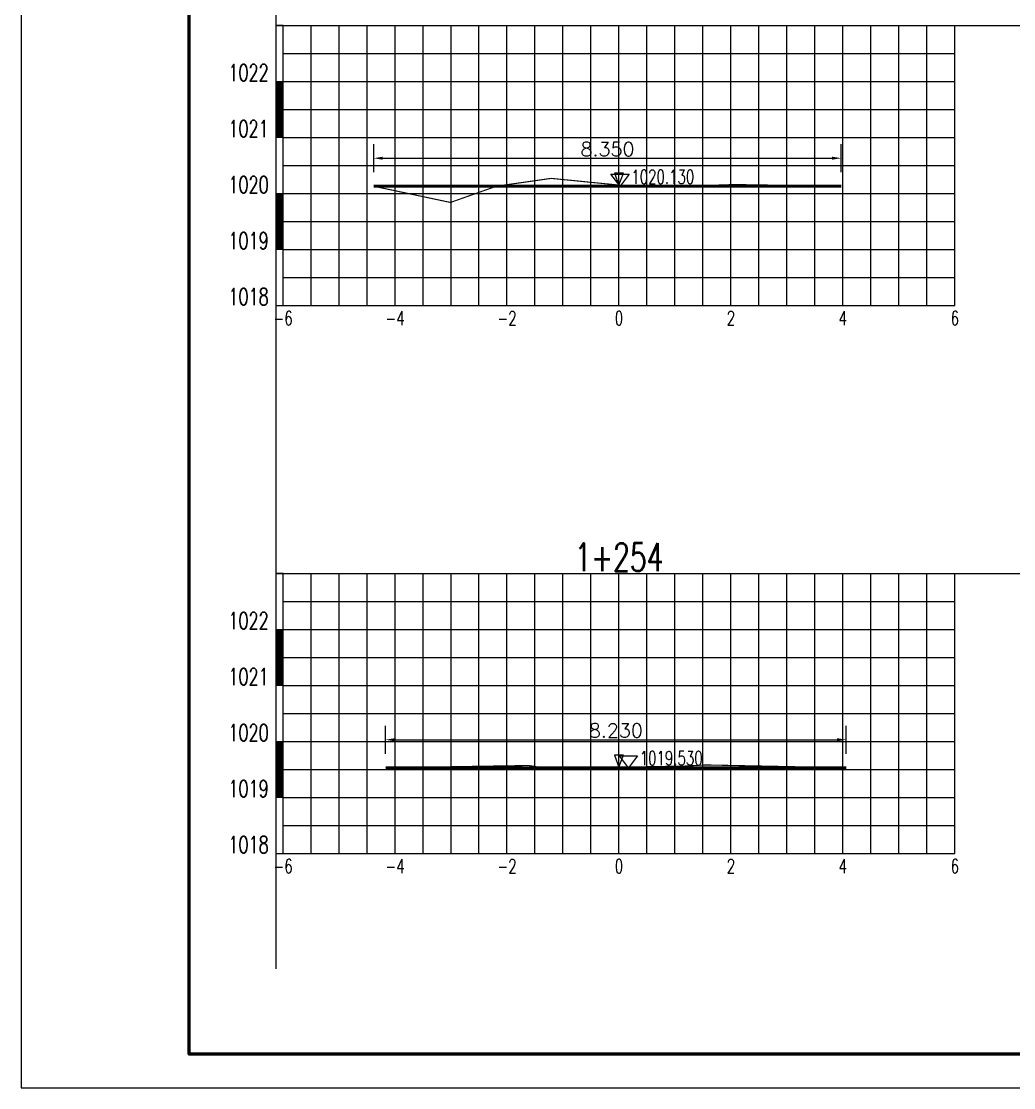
# Model space of a CAD drawing. Extents: x 695776 to 1250176, y 4443437 to 9025597.
# Drawn here: x 897376 to 915101, y 4538450 to 4557495 of the extents above; entities that cross this region are included whole.
import ezdxf
from ezdxf.enums import TextEntityAlignment as Align

# ---------------------------------------------------------------- set-up
doc = ezdxf.new("R2010")
doc.units = 0
doc.header["$LTSCALE"] = 0.5
doc.header["$PDSIZE"] = 0.2
doc.linetypes.add('ACAD_ISO07W100', pattern=[3.5, 0.5, -3])
doc.linetypes.add('CENTER2', pattern=[28.575, 19.05, -3.175, 3.175, -3.175])
doc.layers.get('0').update_dxf_attribs({"linetype": 'CONTINUOUS'})
doc.layers.get('Defpoints').update_dxf_attribs({"linetype": 'CONTINUOUS'})
for name, color, linetype in [('KEDU', 7, 'CONTINUOUS'), ('MIGE', 4, 'ACAD_ISO07W100'), ('MIGE1', 11, 'CONTINUOUS'), ('SANJIAO', 212, 'CONTINUOUS'), ('SHEJI', 1, 'CONTINUOUS'), ('YUANSHI', 2, 'CONTINUOUS'), ('YUANSHI1', 73, 'CONTINUOUS'), ('ZHOUXIAN', 20, 'CENTER2'), ('图框', 7, 'CONTINUOUS'), ('辅助线', 3, 'CONTINUOUS')]:
    doc.layers.add(name, color=color, linetype=linetype)
doc.styles.get("Standard").update_dxf_attribs({"font": 'rs.shx', "bigfont": 'hztxt.shx'})
doc.dimstyles.get("Standard").update_dxf_attribs({"dimtxt": 0.18, "dimasz": 0.18, "dimexe": 0.18, "dimexo": 0.0625, "dimgap": 0.09, "dimtad": 0, "dimtih": 1, "dimtoh": 1, "dimdec": 4, "dimzin": 0, "dimdsep": 46, "dimtxsty": 'Standard', "dimcen": 0.09, "dimadec": 0, "dimazin": 0, "dimtfac": 1, "dimtdec": 4, "dimtofl": 0, "dimtmove": 0, "dimatfit": 3, "dimfxl": 0, "dimtolj": 1, "dimtzin": 0, "dimarcsym": 0})

# ---------------------------------------------------------------- blocks, each defined once
blk = doc.blocks.new('zhunghao')
blk.add_lwpolyline([(0, 0), (0.326, 0.863), (-0.326, 0.863), (0, 0)])
blk = doc.blocks.new('ele_sym08')
blk.add_line((0, 0), (5.597, 0))
blk.add_lwpolyline([(0.901, -0.002), (0.249, 0.861), (1.553, 0.861), (0.901, -0.002)])
at = {"width": 0.7}
blk.add_attdef('ELEVAT', (1.703, 0.181), '', height=1, dxfattribs=at)
blk = doc.blocks.new('*D680')
at = {"color": 0, "lineweight": -2}
for p, q in [((903671, 4554800), (903671, 4555300)), ((912021, 4554800), (912021, 4555300)), ((903833, 4555050), (911858, 4555050))]:
    blk.add_line(p, q, dxfattribs=at)
at = {"color": 0}
for points in [[(903833, 4555077), (903833, 4555023), (903671, 4555050)], [(911858, 4555077), (911858, 4555023), (912021, 4555050)]]:
    blk.add_solid(points, dxfattribs=at)
at = {"layer": 'Defpoints', "color": 0}
for p in [(912021, 4555050), (903671, 4554550), (912021, 4554550)]:
    blk.add_point(p, dxfattribs=at)
at = {"color": 0, "insert": (907846, 4555212), "char_height": 250, "attachment_point": 5}
blk.add_mtext('\\A1;8.350', dxfattribs=at)
blk = doc.blocks.new('bc1_100')
blk.add_lwpolyline([(0.064, 1), (-0.063, 1), (-0.063, 0), (0.064, 0)], close=True)
at = {"width": 0.7}
blk.add_attdef('BC', text='', height=0.3, dxfattribs=at).set_placement((-0.193, 0.007), align=Align.RIGHT)
blk = doc.blocks.new('bc0_100')
for p, q in [((-0.063, 1), (-0.063, 0)), ((0.063, 0), (0.063, 1))]:
    blk.add_line(p, q)
at = {"const_width": 0.126}
blk.add_lwpolyline([(0, 1), (0, 0)], dxfattribs=at)
at = {"width": 0.7}
blk.add_attdef('BC', text='', height=0.3, dxfattribs=at).set_placement((-0.193, 0.007), align=Align.RIGHT)
blk = doc.blocks.new('*D670')
at = {"color": 0, "lineweight": -2}
for p, q in [((903881, 4544414), (903881, 4544914)), ((912111, 4544414), (912111, 4544914)), ((904043, 4544664), (911948, 4544664))]:
    blk.add_line(p, q, dxfattribs=at)
at = {"color": 0}
for points in [[(904043, 4544691), (904043, 4544637), (903881, 4544664)], [(911948, 4544691), (911948, 4544637), (912111, 4544664)]]:
    blk.add_solid(points, dxfattribs=at)
at = {"layer": 'Defpoints', "color": 0}
for p in [(912111, 4544664), (903881, 4544164), (912111, 4544164)]:
    blk.add_point(p, dxfattribs=at)
at = {"color": 0, "insert": (907996, 4544826), "char_height": 250, "attachment_point": 5}
blk.add_mtext('\\A1;8.230', dxfattribs=at)

msp = doc.modelspace()

# ---------------------------------------------------------------- linework, layer by layer
at = {"layer": 'MIGE', "linetype": 'Continuous'}
for p, q in [((902550.9391, 4552419.8741), (902550.9391, 4557419.8741)), ((903550.9391, 4552419.8741), (903550.9391, 4557419.8741)), ((904550.9391, 4552419.8741), (904550.9391, 4557419.8741)), ((905550.9391, 4552419.8741), (905550.9391, 4557419.8741)), ((906550.9391, 4552419.8741), (906550.9391, 4557419.8741)), ((907550.9391, 4552419.8741), (907550.9391, 4557419.8741)), ((908550.9391, 4552419.8741), (908550.9391, 4557419.8741)), ((909550.9391, 4552419.8741), (909550.9391, 4557419.8741)), ((910550.9391, 4552419.8741), (910550.9391, 4557419.8741)), ((911550.9391, 4552419.8741), (911550.9391, 4557419.8741)), ((912550.9391, 4552419.8741), (912550.9391, 4557419.8741)), ((913550.9391, 4552419.8741), (913550.9391, 4557419.8741)), ((902050.9391, 4556919.8741), (914050.9391, 4556919.8741)), ((902050.9391, 4555919.8741), (914050.9391, 4555919.8741)), ((902050.9391, 4554919.8741), (914050.9391, 4554919.8741)), ((902050.9391, 4553919.8741), (914050.9391, 4553919.8741)), ((902050.9391, 4552919.8741), (914050.9391, 4552919.8741)), ((902550.9391, 4542633.5904), (902550.9391, 4547633.5904)), ((903550.9391, 4542633.5904), (903550.9391, 4547633.5904)), ((904550.9391, 4542633.5904), (904550.9391, 4547633.5904)), ((905550.9391, 4542633.5904), (905550.9391, 4547633.5904)), ((906550.9391, 4542633.5904), (906550.9391, 4547633.5904)), ((907550.9391, 4542633.5904), (907550.9391, 4547633.5904)), ((908550.9391, 4542633.5904), (908550.9391, 4547633.5904)), ((909550.9391, 4542633.5904), (909550.9391, 4547633.5904)), ((910550.9391, 4542633.5904), (910550.9391, 4547633.5904)), ((911550.9391, 4542633.5904), (911550.9391, 4547633.5904)), ((912550.9391, 4542633.5904), (912550.9391, 4547633.5904)), ((913550.9391, 4542633.5904), (913550.9391, 4547633.5904)), ((902050.9391, 4547133.5904), (914050.9391, 4547133.5904)), ((902050.9391, 4546133.5904), (914050.9391, 4546133.5904)), ((902050.9391, 4545133.5904), (914050.9391, 4545133.5904)), ((902050.9391, 4544133.5904), (914050.9391, 4544133.5904)), ((902050.9391, 4543133.5904), (914050.9391, 4543133.5904))]:
    msp.add_line(p, q, dxfattribs=at)
at = {"layer": 'MIGE1'}
for p, q in [((902050.9391, 4557419.8741), (914050.9391, 4557419.8741)), ((902050.9391, 4552419.8741), (902050.9391, 4557419.8741)), ((903050.9391, 4552419.8741), (903050.9391, 4557419.8741)), ((904050.9391, 4552419.8741), (904050.9391, 4557419.8741)), ((905050.9391, 4552419.8741), (905050.9391, 4557419.8741)), ((906050.9391, 4552419.8741), (906050.9391, 4557419.8741)), ((907050.9391, 4552419.8741), (907050.9391, 4557419.8741)), ((908050.9391, 4552419.8741), (908050.9391, 4557419.8741)), ((909050.9391, 4552419.8741), (909050.9391, 4557419.8741)), ((910050.9391, 4552419.8741), (910050.9391, 4557419.8741)), ((911050.9391, 4552419.8741), (911050.9391, 4557419.8741)), ((912050.9391, 4552419.8741), (912050.9391, 4557419.8741)), ((913050.9391, 4552419.8741), (913050.9391, 4557419.8741)), ((914050.9391, 4552419.8741), (914050.9391, 4557419.8741)), ((902050.9391, 4556419.8741), (914050.9391, 4556419.8741)), ((902050.9391, 4555419.8741), (914050.9391, 4555419.8741)), ((902050.9391, 4554419.8741), (914050.9391, 4554419.8741)), ((902050.9391, 4553419.8741), (914050.9391, 4553419.8741)), ((902050.9391, 4552419.8741), (914050.9391, 4552419.8741)), ((902050.9391, 4547633.5904), (914050.9391, 4547633.5904)), ((902050.9391, 4542633.5904), (902050.9391, 4547633.5904)), ((903050.9391, 4542633.5904), (903050.9391, 4547633.5904)), ((904050.9391, 4542633.5904), (904050.9391, 4547633.5904)), ((905050.9391, 4542633.5904), (905050.9391, 4547633.5904)), ((906050.9391, 4542633.5904), (906050.9391, 4547633.5904)), ((907050.9391, 4542633.5904), (907050.9391, 4547633.5904)), ((908050.9391, 4542633.5904), (908050.9391, 4547633.5904)), ((909050.9391, 4542633.5904), (909050.9391, 4547633.5904)), ((910050.9391, 4542633.5904), (910050.9391, 4547633.5904)), ((911050.9391, 4542633.5904), (911050.9391, 4547633.5904)), ((912050.9391, 4542633.5904), (912050.9391, 4547633.5904)), ((913050.9391, 4542633.5904), (913050.9391, 4547633.5904)), ((914050.9391, 4542633.5904), (914050.9391, 4547633.5904)), ((902050.9391, 4546633.5904), (914050.9391, 4546633.5904)), ((902050.9391, 4545633.5904), (914050.9391, 4545633.5904)), ((902050.9391, 4544633.5904), (914050.9391, 4544633.5904)), ((902050.9391, 4543633.5904), (914050.9391, 4543633.5904)), ((902050.9391, 4542633.5904), (914050.9391, 4542633.5904))]:
    msp.add_line(p, q, dxfattribs=at)
at = {"layer": 'SHEJI', "const_width": 50}
for points in [[(903670.9391, 4554549.8741), (905860.9391, 4554549.8741), (908050.9391, 4554549.8741), (909050.9391, 4554549.8741), (909220.9391, 4554549.8741), (912020.9391, 4554549.8741)], [(903880.9391, 4544163.5904), (906690.9391, 4544163.5904), (908050.9391, 4544163.5904), (912110.9391, 4544163.5904)]]:
    msp.add_lwpolyline(points, dxfattribs=at)
at = {"layer": 'YUANSHI', "const_width": 20}
for points in [[(905860.9391, 4554549.8741), (906840.9391, 4554689.8741), (908050.9391, 4554569.8741), (909050.9391, 4554549.8741)], [(909050.9391, 4554549.8741), (909220.9391, 4554549.8741)], [(909220.9391, 4554549.8741), (910110.9391, 4554579.8741), (912020.9391, 4554549.8741)], [(903880.9391, 4544163.5904), (906440.9391, 4544203.5904), (906690.9391, 4544163.5904)], [(906690.9391, 4544163.5904), (908050.9391, 4544173.5904), (909230.9391, 4544193.5904), (909600.9391, 4544213.5904), (912110.9391, 4544163.5904)]]:
    msp.add_lwpolyline(points, dxfattribs=at)
at = {"layer": 'YUANSHI1', "const_width": 20}
msp.add_lwpolyline([(903670.9391, 4554549.8741), (905040.9391, 4554259.8741), (905860.9391, 4554549.8741)], dxfattribs=at)
at = {"layer": 'ZHOUXIAN'}
for p, q in [((908050.9391, 4553759.8741), (908050.9391, 4555189.8741)), ((908050.9391, 4543663.5904), (908050.9391, 4544713.5904))]:
    msp.add_line(p, q, dxfattribs=at)
at = {"layer": '图框', "linetype": 'Continuous', "lineweight": -2, "flags": 128}
msp.add_lwpolyline([(897376.0377, 4574089.6039), (897376.0377, 4538449.6039), (947776.0377, 4538449.6039), (947776.0377, 4574089.6039), (897376.0377, 4574089.6039)], dxfattribs=at)
at = {"layer": '图框', "linetype": 'Continuous', "lineweight": 60, "flags": 128}
msp.add_lwpolyline([(900376.0377, 4573489.6039), (947176.0377, 4573489.6039), (947176.0377, 4539049.6039), (900376.0377, 4539049.6039), (900376.0377, 4573489.6039)], dxfattribs=at)
at = {"layer": '辅助线'}
for points in [[(901924.7435, 4568016.1388), (901924.7435, 4540573.0659)], [(901924.7435, 4557419.8741), (944380.0852, 4557419.8741)], [(901924.7435, 4547633.5904), (943930.0651, 4547633.5904)]]:
    msp.add_lwpolyline(points, dxfattribs=at)

# ---------------------------------------------------------------- block references
at = {"xscale": 250, "yscale": 250, "zscale": 250}
for p, values in [((907845.9391, 4554549.8741), {'ELEVAT': '1020.130'}), ((907995.9391, 4544163.5904), {'ELEVAT': '1019.530'})]:
    msp.add_blockref('ele_sym08', p, dxfattribs=at).add_auto_attribs(values)
at = {"layer": 'KEDU', "xscale": 1000, "yscale": 1000, "zscale": 1000}
for name, p, values in [('bc1_100', (901987.6911, 4556419.8741), {'BC': '1022'}), ('bc0_100', (901987.6911, 4555419.8741), {'BC': '1021'}), ('bc1_100', (901987.6911, 4554419.8741), {'BC': '1020'}), ('bc0_100', (901987.6911, 4553419.8741), {'BC': '1019'}), ('bc1_100', (901987.6911, 4552419.8741), {'BC': '1018'}), ('bc1_100', (901987.6911, 4546633.5904), {'BC': '1022'}), ('bc0_100', (901987.6911, 4545633.5904), {'BC': '1021'}), ('bc1_100', (901987.6911, 4544633.5904), {'BC': '1020'}), ('bc0_100', (901987.6911, 4543633.5904), {'BC': '1019'}), ('bc1_100', (901987.6911, 4542633.5904), {'BC': '1018'})]:
    msp.add_blockref(name, p, dxfattribs=at).add_auto_attribs(values)
at = {"layer": 'SANJIAO', "xscale": 250, "yscale": 250, "zscale": 250}
for p in [(908050.9391, 4554569.8741), (908050.9391, 4544173.5904)]:
    msp.add_blockref('zhunghao', p, dxfattribs=at)

# ---------------------------------------------------------------- texts
at = {"width": 0.7}
msp.add_text('1+254', height=500, dxfattribs=at).set_placement((908050.9391, 4547673.5904), align=Align.CENTER)
at = {"layer": 'KEDU', "width": 0.7}
for s, p in [('-6', (902050.9391, 4552069.8741)), ('-4', (904050.9391, 4552069.8741)), ('-2', (906050.9391, 4552069.8741)), ('0', (908050.9391, 4552069.8741)), ('0', (908050.9391, 4552069.8741)), ('2', (910050.9391, 4552069.8741)), ('4', (912050.9391, 4552069.8741)), ('6', (914050.9391, 4552069.8741)), ('-6', (902050.9391, 4542283.5904)), ('-4', (904050.9391, 4542283.5904)), ('-2', (906050.9391, 4542283.5904)), ('0', (908050.9391, 4542283.5904)), ('0', (908050.9391, 4542283.5904)), ('2', (910050.9391, 4542283.5904)), ('4', (912050.9391, 4542283.5904)), ('6', (914050.9391, 4542283.5904))]:
    msp.add_text(s, height=250, dxfattribs=at).set_placement(p, align=Align.CENTER)

# ---------------------------------------------------------------- dimensions: what is measured, and where the dimension line sits
for base, p1, p2, picture, middle in [((912020.9391, 4555049.8741), (903670.9391, 4554549.8741), (912020.9391, 4554549.8741), '*D680', (907845.9391, 4555212.3741)), ((912110.9391, 4544663.5904), (903880.9391, 4544163.5904), (912110.9391, 4544163.5904), '*D670', (907995.9391, 4544826.0904))]:
    dim = msp.add_linear_dim(base=base, p1=p1, p2=p2, dimstyle='Standard', override={"dimtxt": 250, "dimasz": 162.5, "dimexe": 250, "dimexo": 250, "dimgap": 37.5, "dimtad": 1, "dimtih": 0, "dimtoh": 0, "dimdec": 3, "dimlfac": 0.001})
    dim.commit()
    dim.dimension.update_dxf_attribs({"geometry": picture, "text_midpoint": middle})

doc.saveas('drawing.dxf')
